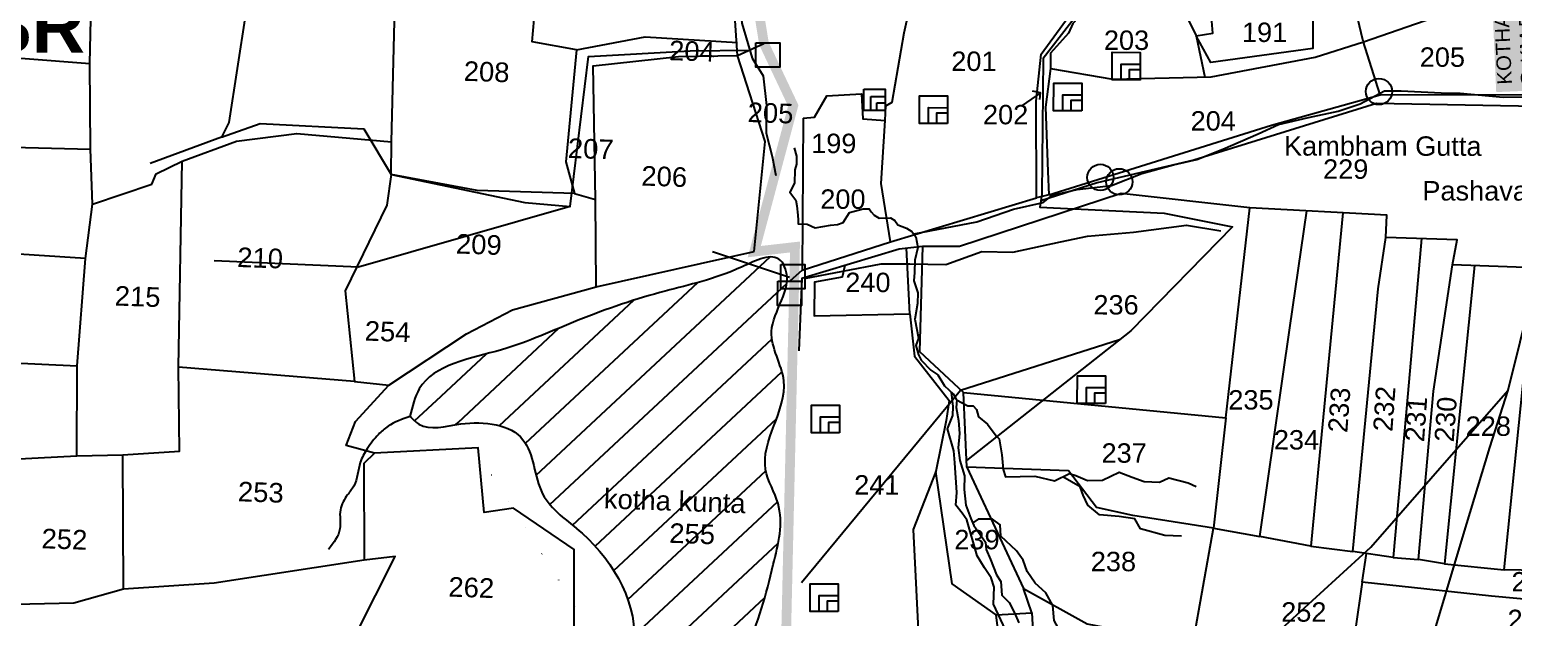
# Model space of a CAD drawing. Header units: inches. Extents: x 206739 to 240559, y 1587423 to 1599564.
# Drawn here: x 213410 to 214933, y 1589237 to 1589840 of the extents above; entities that cross this region are included whole.
import ezdxf
from ezdxf.enums import TextEntityAlignment as Align

# ---------------------------------------------------------------- set-up
doc = ezdxf.new("R2010")
doc.units = ezdxf.units.IN
doc.header["$MEASUREMENT"] = 0
doc.linetypes.add('DASHED2', pattern=[0.375, 0.25, -0.125])
for name, color, linetype in [('BOUNDRY STONES', 240, 'Continuous'), ('PLOT', 7, 'Continuous'), ('PLOT NO', 7, 'Continuous'), ('PLOTS', 7, 'Continuous'), ('PLOTS NO', 7, 'Continuous'), ('ROADS', 1, 'Continuous'), ('STREAM', 4, 'Continuous'), ('STREAMS', 4, 'Continuous'), ('STRUCTURE', 5, 'Continuous'), ('TEXT', 1, 'Continuous'), ('text1', 7, 'Continuous'), ('VILLAGE BOUNDRY', 5, 'Continuous'), ('wells', 7, 'Continuous')]:
    doc.layers.add(name, color=color, linetype=linetype)
doc.styles.get("Standard").update_dxf_attribs({"font": 'arial.ttf'})

# ---------------------------------------------------------------- blocks, each defined once
blk = doc.blocks.new('gfgfdgfdgdfg')
at = {"layer": 'PLOTS NO', "color": 0}
for points in [[(19731.98877863993, 7370.505056383212), (19753.67009167976, 7348.876442256413)], [(19741.32102628327, 7371.242433481231), (19732.03968713652, 7370.518795126629), (19732.06526702489, 7359.473107381791)]]:
    blk.add_lwpolyline(points, dxfattribs=at)

msp = doc.modelspace()

# ---------------------------------------------------------------- hatches: boundary and pattern name
at = {"layer": 'STREAM'}
h = msp.add_hatch(dxfattribs=at)
h.set_pattern_fill('ANSI31', color=256, scale=251.742087786361, angle=-1.987938065889726)
h.set_pattern_definition([(43.01206193411026, (210510.0034809981, 1585718.841542463), (-21.46580583435638, 23.00954498798591), [])])
edge = h.paths.add_edge_path()
edge.add_spline(control_points=[(213800.3222350903, 1589442.952213689), (213803.2343393544, 1589440.067625703), (213816.6902189116, 1589426.738889849), (213859.7114354105, 1589440.972190975), (213927.5169125836, 1589431.811411826), (213927.6308372259, 1589357.592861882), (213999.3812903686, 1589313.353625605), (214044.5893896442, 1589231.665468426), (214020.9151394131, 1589176.918812032), (214015.5221777825, 1589162.263779618)], knot_values=[129.3792662567406, 129.3792662567406, 129.3792662567406, 129.3792662567406, 130.5588385740677, 134.8296834093936, 141.3797410945664, 147.2399876988094, 152.9369310889257, 165.6356584214463, 170.2288427077607, 170.2288427077607, 170.2288427077607, 170.2288427077607], degree=3, periodic=0)
edge.add_line((214015.5221777825, 1589162.263779618), (214019.9846546148, 1589155.856189901))
edge.add_line((214019.9846546148, 1589155.856189901), (214011.6897122221, 1589151.136301593))
edge.add_spline(control_points=[(214011.6897122221, 1589151.136301593), (214009.8792413669, 1589145.362148804), (214006.0781504458, 1589130.441395117), (214006.8751688688, 1589093.186620442), (213953.5872419442, 1589060.804724975), (213985.2180782577, 1589035.425562214), (214013.508754783, 1589044.986048155), (214073.9071944907, 1589039.14370759), (214094.8129519821, 1589037.436180499)], knot_values=[107.2029589593311, 107.2029589593311, 107.2029589593311, 107.2029589593311, 109.0011272602514, 111.8176056113377, 118.355423947686, 119.3864249051651, 122.4810782871393, 128.2199778440633, 128.2199778440633, 128.2199778440633, 128.2199778440633], degree=3, periodic=0)
edge.add_line((214094.8129519821, 1589037.436180499), (214104.2963627438, 1589038.71411763))
edge.add_spline(control_points=[(214104.2963627438, 1589038.71411763), (214096.0342911716, 1589040.963668691), (214057.2864217076, 1589049.527306052), (214127.6443101435, 1589072.048699157), (214103.1006512751, 1589141.039213858), (214152.769687032, 1589207.42618176), (214170.3814244295, 1589280.079912046), (214186.9661379742, 1589346.253129015), (214149.1069411745, 1589405.109564112), (214202.5485244466, 1589466.795139403), (214156.0931718816, 1589534.322543273), (214196.2885255765, 1589576.382082167), (214175.6836576434, 1589613.910656659), (214122.4036918792, 1589585.342430559), (214060.8142583062, 1589573.183298523), (213973.7943430111, 1589544.007860299), (213896.4134033104, 1589507.217363602), (213812.6913706509, 1589494.850936427), (213802.7371322028, 1589453.084698297), (213800.3222350903, 1589442.952213689)], knot_values=[0, 5.684341886080801e-14, 5.684341886080801e-14, 5.684341886080801e-14, 3.119846268684924, 6.09593448506115, 13.15232002651268, 20.35911214077466, 29.54458228432466, 35.78656513227976, 39.46907182257445, 48.71056189109405, 53.88826979944513, 60.4081726354955, 61.44876373886589, 65.40757944573924, 73.63834269119286, 82.97733176923434, 91.33887109000293, 100.6240940983686, 103.5982077820109, 103.5982077820109, 103.5982077820109, 103.5982077820109], degree=3, periodic=0)
h.paths.add_polyline_path([(214060.7945996651, 1589308.068432748), (214117.9842613148, 1589306.083379944), (214119.0543455957, 1589336.9126646), (214061.864683946, 1589338.897717404)], flags=24)

# ---------------------------------------------------------------- linework, layer by layer
at = {"layer": 'BOUNDRY STONES'}
for points in [[(214155.1673221065, 1589826.569021238), (214179.7834857854, 1589826.530934414), (214179.7446231, 1589801.413317935), (214155.1284594211, 1589801.451404758)], [(214180.7573360613, 1589599.078056777), (214205.3734997402, 1589599.039969953), (214205.3346370548, 1589573.922353475), (214180.7184733759, 1589573.960440298)], [(214177.6298933279, 1589582.043186585), (214202.2460570068, 1589582.005099762), (214202.2071943214, 1589556.887483283), (214177.5910306425, 1589556.925570107)]]:
    msp.add_lwpolyline(points, close=True, dxfattribs=at)
msp.add_lwpolyline([(214189.6959695563, 1589585.54584553), (214110.6020842894, 1589611.841499717)], dxfattribs=at)
for centre in [(214794.6454388941, 1589776.505374605), (214508.8132998102, 1589688.406550812), (214528.1928505117, 1589683.906972486)]:
    msp.add_circle(centre, 13.43437491575137, dxfattribs=at)
at = {"layer": 'PLOT'}
for points in [[(214153.6537836246, 1589612.208727491), (214164.7377776901, 1589725.313573739), (214136.2902144633, 1589813.427869938), (214131.152297533, 1589891.22242376), (214140.3913753319, 1589954.294717594), (214156.2245066241, 1590024.777373473), (214187.8043097787, 1590100.790843592), (214227.9430887805, 1590177.318725055)], [(213458.3543009908, 1589402.741558264), (213458.9896228693, 1589495.089087972), (213467.2125320699, 1589605.149223528), (213474.637476756, 1589660.855083742), (213472.5638765769, 1589717.473555504), (213471.9507231993, 1589805.28082453), (213474.7030498999, 1589926.517089904), (213480.526150286, 1589958.344165167)], [(213971.3104299192, 1589819.505787399), (213925.6402664528, 1589827.4465451), (213934.0135809559, 1589921.053924157)], [(213372.1157625859, 1589398.158332717), (213458.3543009908, 1589402.741558264), (213505.7583999174, 1589403.449019193), (213563.7644077858, 1589407.423883183), (213562.7215044987, 1589493.470530182), (213566.5758439389, 1589704.932004347), (213622.4279086636, 1589725.43832023), (213684.3148345317, 1589733.492481856), (213781.3716679139, 1589725.055341911), (213785.9805035517, 1589904.060394084)], [(213127.0988051883, 1589833.239398197), (213148.5335964714, 1589830.355916242), (213471.9507231993, 1589805.28082453)], [(213971.3104299192, 1589819.505787399), (214041.8184466497, 1589832.595909608), (214136.4044382121, 1589826.797238154)], [(213991.4610150455, 1589575.952117699), (213990.6855067636, 1589665.645782157), (213988.314685403, 1589802.97236596), (214075.7791249201, 1589812.55258977), (214136.2902144633, 1589813.427869938), (214163.579822726, 1589825.772527592)], [(213971.3104299192, 1589819.505787399), (213960.2671480499, 1589704.509697104), (213969.1614028965, 1589671.746437766), (213990.6855067636, 1589665.645782157)], [(214136.2902144633, 1589813.427869938), (214136.2902144633, 1589813.427869938)], [(213134.4944051403, 1589708.231662185), (213360.1759491768, 1589719.175215325), (213363.6845106627, 1589735.879075696), (213397.0477824479, 1589737.281470074), (213392.4042609318, 1589719.519663613), (213472.5638765769, 1589717.473555504)], [(213969.1614028965, 1589671.746437766), (213869.1799026772, 1589674.869364757), (213781.13837584, 1589691.288912748), (213781.3716679139, 1589725.055341911)], [(213474.637476756, 1589660.855083742), (213535.3887071335, 1589681.33189074), (213539.944832089, 1589692.207600569), (213566.5758439389, 1589704.932004347)], [(213781.13837584, 1589691.288912748), (213776.5919292149, 1589659.741637753), (213733.7765498757, 1589571.825851625), (213743.2572934301, 1589478.744845719), (213778.7548172173, 1589475.05984506)], [(213467.2125320699, 1589605.149223528), (213124.6378500922, 1589627.234265881)], [(213968.8065888017, 1589221.808998729), (213968.8726810152, 1589306.419200791), (213906.4679430517, 1589348.740335857), (213876.533573822, 1589344.40144687), (213870.1865697146, 1589410.93657747), (213763.7743038522, 1589405.308434583), (213734.9793360691, 1589413.119928031), (213744.4512210487, 1589437.888092597), (213778.7548172173, 1589475.05984506), (213858.4561599642, 1589527.865173208), (213905.5982807212, 1589552.401386273), (213991.4610150455, 1589575.952117699), (214153.6537836246, 1589612.208727491)], [(213117.4703755413, 1589510.948557201), (213458.9896228693, 1589495.089087972)], [(213743.2572934301, 1589478.744845719), (213562.7215044987, 1589493.470530182)], [(213506.4338053087, 1589265.638848837), (213505.7583999174, 1589403.449019193)], [(213763.7743038522, 1589405.308434583), (213752.9510271177, 1589394.840014894), (213753.2612199413, 1589295.485698587)], [(213724.9150719713, 1589179.727642447), (213784.9797139855, 1589299.415196818), (213753.2612199413, 1589295.485698587), (213599.570505551, 1589272.009623111), (213506.4338053087, 1589265.638848837), (213455.5444208539, 1589251.228120861), (213380.092680118, 1589249.489219366)]]:
    msp.add_lwpolyline(points, dxfattribs=at)
at = {"layer": 'PLOTS'}
for points in [[(214983.9798585807, 1589772.714611149), (214795.902408876, 1589773.081936356), (214778.5967755913, 1589828.105772576), (214765.0954807967, 1589884.403568814), (214775.0050046249, 1589980.665806641), (214864.826832857, 1589986.716958307), (214891.5235784286, 1589996.437089237), (214955.46700792, 1589987.292883326)], [(214203.706117582, 1589749.367419695), (214215.4022235864, 1589750.247999597), (214228.2398346607, 1589772.126901577), (214263.5673560585, 1589774.193432838), (214265.0668530623, 1589748.559408584), (214287.9336236126, 1589746.731816982), (214288.5631517756, 1589761.73066378), (214295.2400133402, 1589765.659664007), (214307.3416809861, 1589836.955830673), (214331.115550997, 1589943.814978337)], [(214519.2648242361, 1589917.571570319), (214509.225448067, 1589877.363890786), (214480.4310102027, 1589846.456056011), (214476.1830070628, 1589836.439393642), (214457.6696941489, 1589815.996928925), (214457.4819502933, 1589800.243987886), (214452.3380622133, 1589760.541056532), (214454.8493879408, 1589694.457908392), (214455.7605967738, 1589670.480314551), (214443.2423143804, 1589667.466486056)], [(214293.2677530063, 1589622.29898083), (214443.2423143804, 1589667.466486056), (214442.9038034764, 1589766.483647875), (214448.1582186543, 1589815.050800356), (214498.9114613866, 1589884.996545463), (214511.2006080472, 1589916.063623116)], [(214588.0101629037, 1589872.719858484), (214606.9897369356, 1589833.694516063), (214624.2437793605, 1589836.308097901), (214622.7161509497, 1589852.930682038)], [(214457.4819502933, 1589800.243987886), (214521.7030671311, 1589789.186013161), (214622.4859222849, 1589791.492651477), (214729.0188439431, 1589811.785818987), (214778.8048783366, 1589827.44410298), (214886.5935152271, 1589865.006199512), (214949.3308477672, 1589858.942638882)], [(214626.9113525095, 1589852.922012676), (214726.7448439505, 1589866.201757149), (214726.8306755297, 1589820.802909327), (214622.0616106651, 1589806.300141427), (214606.9897369356, 1589833.694516063), (214615.8360233432, 1589791.340453847)], [(214455.7605967738, 1589670.480314551), (214544.5227001413, 1589698.262586068), (214600.2366895227, 1589715.700897257), (214684.2415513906, 1589741.994166485), (214795.902408876, 1589773.081936356)], [(214203.706117582, 1589749.367419695), (214202.6663813373, 1589593.087627087), (214190.2808669102, 1589581.785669279)], [(214202.6663813373, 1589593.087627087), (214293.2677530063, 1589622.29898083), (214283.8150460414, 1589681.99505752), (214287.9336236126, 1589746.731816982)], [(214954.3856135232, 1589595.704877168), (214870.0133045559, 1589598.78066468), (214874.9901359278, 1589624.163294452), (214801.8563216515, 1589626.869210785), (214802.6971668983, 1589649.595050222), (214662.119372728, 1589657.211071208), (214530.261811072, 1589671.715524857), (214364.3028584985, 1589617.301924736), (214326.243900103, 1589617.616095103), (214302.2289602337, 1589614.845206006), (214202.517465249, 1589584.601506837), (214199.2351954103, 1589510.466335804)], [(214326.243900103, 1589617.616095103), (214323.0590844405, 1589509.623498641), (214368.1718968294, 1589467.502575774), (214637.4123519939, 1589441.548950739), (214662.119372728, 1589657.211071208)], [(214371.6844060634, 1589390.812341113), (214410.3825051676, 1589308.191029447), (214429.9796048242, 1589266.350781064), (214495.3855354695, 1589230.109478083), (214603.6186063285, 1589209.381721058), (214624.8755718005, 1589328.160413139), (214672.235088472, 1589319.684822164), (214703.2353602162, 1589533.806975404), (214720.6425804501, 1589654.040485265)], [(214757.6628280868, 1589652.03485568), (214735.7354988695, 1589424.598486133), (214724.6813963742, 1589309.942254394), (214672.235088472, 1589319.684822164)], [(214246.4060154348, 1589597.913433501), (214243.8998008567, 1589586.069185755), (214215.2834532122, 1589581.00793934), (214214.9743605838, 1589546.290981927), (214313.3188276137, 1589548.181012864), (214309.9941961343, 1589615.741173583)], [(214724.6813963742, 1589309.942254394), (214767.6889921223, 1589304.385718596), (214793.834425398, 1589574.064876818), (214801.8563216515, 1589626.869210785)], [(214838.4232287897, 1589625.516252619), (214824.2841524269, 1589466.635611739), (214809.3097500161, 1589298.368421523), (214767.6889921223, 1589304.385718596)], [(214809.3097500161, 1589298.368421523), (214835.0786509896, 1589296.075200294), (214850.4507978028, 1589468.811839853), (214870.0133045559, 1589598.78066468)], [(214892.6890126106, 1589597.95402309), (214861.8271666855, 1589291.816722071), (214835.0786509896, 1589296.075200294)], [(214989.1443894475, 1589608.542503979), (214970.0788281932, 1589393.63942899), (214957.887964986, 1589284.708272764), (214923.2355874092, 1589285.62611017)], [(214861.8271666855, 1589291.816722071), (214923.2355874092, 1589285.62611017), (214942.2298995858, 1589474.042171821), (214954.3856135232, 1589595.704877168)], [(214313.3188276137, 1589548.181012864), (214318.1544430494, 1589505.043148436), (214353.4791015461, 1589459.481050471), (214350.4812465651, 1589438.738251268), (214340.0154117914, 1589386.645847905), (214316.8130405488, 1589327.046559599), (214322.6837900779, 1589203.112773073), (214199.9045459208, 1589203.046131542)], [(214637.4123519939, 1589441.548950739), (214624.8755718005, 1589328.160413139), (214541.959263665, 1589341.205162614), (214504.681030431, 1589349.455409468), (214475.9671934607, 1589387.089284925), (214371.6844060634, 1589390.812341113), (214368.1718968294, 1589467.502575774)], [(214369.3107182429, 1589013.651869572), (214496.7218460546, 1589018.460131618), (214420.6444353397, 1589085.755569736), (214401.8978424031, 1589239.244029798), (214356.8347573407, 1589271.06188836), (214340.0154117914, 1589386.645847905)], [(215096.502336787, 1589270.594955572), (215092.0108876237, 1589241.605998029), (214909.9673059489, 1589258.431163712), (214777.4380358589, 1589272.772563095), (214781.7153147036, 1589302.357871097)], [(214401.8978424031, 1589239.244029798), (214438.264968396, 1589241.388118298), (214429.9796048242, 1589266.350781064)], [(214777.4380358589, 1589272.772563095), (214770.2558283431, 1589223.094291183), (215086.3943944936, 1589197.688923478), (215092.0108876237, 1589241.605998029)], [(214438.264968396, 1589241.388118298), (214443.5525190879, 1589151.702910732), (214424.9513817371, 1589155.147117121), (214476.4832746512, 1589060.651880551), (214515.9840987878, 1589035.036846509), (214602.6963077147, 1589026.209148507), (214643.3248941764, 1588989.212126816), (214637.4408309673, 1588934.42525802), (214551.7787475623, 1588940.353597774), (214515.9840987878, 1589035.036846509)]]:
    msp.add_lwpolyline(points, dxfattribs=at)
at = {"layer": 'ROADS'}
for points in [[(213680.9464061265, 1590201.327817358), (213657.5730705288, 1590050.512732156), (213640.0343645259, 1589911.238843328), (213614.3048512552, 1589744.799232143), (213606.9200501372, 1589729.770906551), (213533.7691323175, 1589702.782793643)], [(214515.3878971547, 1589920.624073991), (214504.0366551521, 1589880.756254598), (214450.2041374024, 1589810.367753555), (214448.5832906443, 1589670.761220955), (214446.7064720225, 1589657.983617099), (214574.156313288, 1589651.696506375), (214644.2507101757, 1589637.731877898), (214539.9020260286, 1589531.002455284), (214371.3701526983, 1589397.673579818)], [(213606.9200501372, 1589729.770906551), (213646.4980160707, 1589743.784833086), (213753.002521047, 1589738.260575143), (213781.13837584, 1589691.288912748), (213918.0377192784, 1589662.478756393), (213964.8431024546, 1589658.417503367), (213983.6043119588, 1589812.493045516), (214087.82390485, 1589818.169419172), (214148.9519011301, 1589819.155478253)], [(214264.6707983971, 1588612.252549241), (214330.0402542618, 1588725.653873285), (214382.5275950145, 1588856.114804361), (214432.0548557373, 1588903.866893615), (214507.578665495, 1588999.008895013), (214546.439495927, 1589084.480006327), (214588.7387490477, 1589100.357438302), (214625.2036726986, 1589161.454050892), (214678.7209350841, 1589210.395636666), (214786.3700454095, 1589308.840847269), (214878.5346766576, 1589414.392721972), (214927.1838694104, 1589470.108384567), (214951.7415336674, 1589569.24111617), (214946.2922555836, 1589618.980771123), (214981.4552086813, 1589662.370739351), (214991.639948424, 1589753.79914029), (214974.1190192241, 1589760.816785138), (214792.1655455731, 1589764.244845714), (214604.5620758873, 1589706.085377397), (214505.493664233, 1589682.81976483), (214447.6448813334, 1589664.372419027)], [(213964.8431024546, 1589658.417503367), (213747.4729963117, 1589596.385224425), (213599.524349209, 1589602.749065728)], [(214201.948911182, 1589272.408571441), (214365.3688901598, 1589470.119686556), (214528.4166350079, 1589521.91613684)], [(214700.8599025052, 1588479.755259837), (214706.6856825859, 1588556.453538459), (214689.5704826537, 1588688.089282714), (214716.1294422955, 1588755.98266997), (214745.8431999983, 1588799.977401181), (214770.1118122803, 1588949.678015876), (214776.5393968363, 1588989.326486413), (214814.5042507522, 1589137.72809941), (214847.0959500908, 1589207.548540062), (214880.5185109766, 1589318.39918349), (214908.4790171324, 1589411.134151002), (214927.1838694104, 1589470.108384567)]]:
    msp.add_lwpolyline(points, dxfattribs=at)
at = {"layer": 'STREAM'}
msp.add_lwpolyline([(214200.023565404, 1590101.854900329), (214181.3791903182, 1590076.700697385), (214154.6187482482, 1589985.859633806), (214146.0773750914, 1589931.77907722), (214137.0790866609, 1589888.534286686), (214140.9129567449, 1589846.83855564), (214151.3302261629, 1589810.96542832), (214162.6403578793, 1589792.817098499), (214166.01985461, 1589762.182072), (214165.8708261178, 1589733.888977421), (214171.9842166314, 1589709.957767945), (214175.7483986954, 1589690.406740223)], dxfattribs=at)
for points in [[(213800.3222350903, 1589442.952213689), (213809.9104870529, 1589471.324226304), (213894.3370854706, 1589511.502087675), (213972.9203231828, 1589541.734308135), (214062.0762126924, 1589571.648751367), (214141.1070553493, 1589596.617052528), (214180.4187308275, 1589603.230097302), (214185.7794263657, 1589594.226748287), (214171.3873310412, 1589530.170280854), (214183.918752439, 1589479.560775782), (214165.2582346477, 1589388.392029749), (214178.0253749072, 1589353.577508478), (214173.162630505, 1589290.911101493), (214144.3324088521, 1589203.024230245), (214115.6795551234, 1589136.350129806), (214099.8372490943, 1589067.08314456), (214075.0634352662, 1589050.220311408), (214104.2963627438, 1589038.71411763), (214010.2287890817, 1589040.65554451), (213979.0713652665, 1589041.199981759), (213971.059192114, 1589047.802099615), (214002.1973917872, 1589105.806381135), (214007.5441631423, 1589133.658866559), (214029.4224550748, 1589206.475700531), (213976.9202428257, 1589323.072477293), (213936.4031202743, 1589363.683665043), (213916.2903302608, 1589419.161170128), (213852.3493807253, 1589435.343934411), (213809.3434879631, 1589435.225508175), (213800.3222350903, 1589442.952213689)], [(213800.3222350903, 1589442.952213689), (213777.7911759949, 1589432.916455463), (213767.9939317579, 1589424.549505562), (213756.3945308994, 1589409.912745149), (213749.2974070774, 1589395.647393705), (213742.6531100204, 1589371.603912978), (213736.2664312143, 1589362.590882632), (213728.8689483428, 1589347.280573932), (213728.4558281548, 1589327.770089993), (213716.6277477033, 1589306.545037057)]]:
    msp.add_spline(points, degree=3, dxfattribs=at)
at = {"layer": 'STREAMS'}
for points in [[(214317.8168687189, 1589630.315277136), (214382.0304506631, 1589642.797515333), (214419.5864394968, 1589655.911819206), (214449.9693128126, 1589662.737365258), (214459.7230629096, 1589670.167528294), (214484.9470601362, 1589676.141924262), (214520.1967071428, 1589680.096361682), (214551.4475600857, 1589692.361372505), (214583.8393561373, 1589701.188256875), (214607.9168284782, 1589706.878160775), (214634.5806950088, 1589717.432004628), (214670.7080689347, 1589733.125748006), (214691.5037684398, 1589742.644568616), (214722.1736052945, 1589749.756020181), (214752.8427340183, 1589756.294773819), (214775.4907052281, 1589763.991336064), (214800.4392583958, 1589777.12506301), (214817.3446792756, 1589777.098906465), (214858.6025735081, 1589775.316974018), (214877.7997152769, 1589775.000922146), (214922.205790287, 1589770.923155637), (214952.5786513558, 1589771.162594908)], [(214194.7167066073, 1589718.660137675), (214196.9851664817, 1589710.237501269), (214196.7969401081, 1589701.99411658), (214195.2081131983, 1589696.033005986), (214194.8362738766, 1589682.527972152), (214190.2587405361, 1589673.239008778), (214196.2132642334, 1589664.986036345), (214197.2575874753, 1589659.371752993), (214198.2953974484, 1589649.547832919), (214198.6387419621, 1589644.636186269), (214198.6345272972, 1589640.876989055), (214207.7600137116, 1589640.336684872), (214216.003079496, 1589636.64055265), (214231.8026156654, 1589639.247115534), (214239.1749301789, 1589639.937261008), (214244.9698159384, 1589642.033118397), (214251.4795205733, 1589652.371462207), (214265.3504132858, 1589656.208746243), (214271.6686350419, 1589656.198970511), (214273.5942933258, 1589653.038881242), (214276.7480655044, 1589649.525990474), (214281.8332884788, 1589646.711830454), (214293.4172673568, 1589647.044641705), (214297.8004260151, 1589644.231484431), (214300.7770985143, 1589639.666581239), (214309.8980648726, 1589636.319908523), (214315.1581231105, 1589632.979209512), (214319.3619174151, 1589627.535321384), (214321.4508351021, 1589616.482037907), (214318.2717311221, 1589603.507532525), (214317.9618678806, 1589590.721575152), (214317.3871912856, 1589582.304005792), (214321.2992909405, 1589569.950769047), (214321.2823579921, 1589559.006715668), (214318.4497089456, 1589543.015860227), (214322.0797337383, 1589523.529541597), (214319.2596759348, 1589515.67662125), (214322.053248857, 1589506.41191108), (214324.8524661385, 1589500.795246539), (214334.664054329, 1589490.39716109), (214341.9576853031, 1589485.896059473), (214348.6788103411, 1589474.380322376), (214357.6513950784, 1589466.228568672), (214361.2922209914, 1589460.049343566), (214372.7949200564, 1589453.857954349), (214378.1300739877, 1589453.849699648), (214381.7746295113, 1589450.196006326), (214383.7283305876, 1589442.616370841), (214392.9827872263, 1589435.025355912), (214401.6689019297, 1589423.225991081), (214405.0336781344, 1589420.133989045), (214407.8159624674, 1589403.573271125), (214408.916075764, 1589388.69884761), (214411.4314280606, 1589381.118259614), (214441.5410893617, 1589381.8230796), (214461.7504874835, 1589377.021323388), (214477.2056647229, 1589384.574023365), (214483.6604700776, 1589382.319169709), (214495.7265571484, 1589377.249342101), (214510.8896201239, 1589377.50646883), (214528.0306981396, 1589385.898489694), (214541.5009137135, 1589380.826573086), (214553.5678691772, 1589376.318002539), (214569.2906688828, 1589375.451829927), (214579.1252686419, 1589379.926513771), (214598.7727591162, 1589374.844956001), (214607.1908173508, 1589371.18396049)], [(214205.1433124198, 1589584.714104964), (214283.8375263453, 1589599.676928668), (214313.110488586, 1589599.631636714), (214350.1583046321, 1589599.11719157), (214387.227338223, 1589612.316007568), (214418.7864182355, 1589611.810054751), (214467.7432324395, 1589622.247818845), (214495.6532939443, 1589628.147076915), (214542.7705685854, 1589632.188122174), (214597.2113460041, 1589639.417618814), (214632.4210370333, 1589633.420700081)], [(214411.3684666537, 1589223.909134914), (214399.0568078225, 1589250.26933262), (214399.7888851317, 1589267.710885219), (214396.8065301562, 1589277.229668803), (214389.7708284335, 1589287.635735023), (214382.2092190414, 1589299.98058902), (214371.6629951033, 1589336.71678447), (214366.9136492897, 1589343.595518968), (214360.5800383861, 1589352.0623578), (214361.4816619726, 1589365.09892619), (214359.4197419331, 1589395.326562084), (214358.5571953287, 1589407.66113461), (214352.0692092911, 1589430.223305614), (214357.2029944866, 1589443.958051322), (214357.5698925361, 1589453.119248375), (214356.0004186566, 1589467.83280979)], [(214361.5896255713, 1589459.952180954), (214360.7351695281, 1589452.096219372), (214363.2418382846, 1589438.903311299), (214364.3441224986, 1589425.43198868), (214362.9175947802, 1589410.842061904), (214364.5823987365, 1589397.931127343), (214369.3315873544, 1589382.209212024), (214369.0290527648, 1589368.178804578), (214370.6886464936, 1589351.900411163), (214376.0027819399, 1589338.42257185), (214378.7993941722, 1589331.122219637), (214390.8558759129, 1589313.863220512), (214391.686630087, 1589306.285238974), (214396.1636765703, 1589296.176078234), (214402.3166376359, 1589280.451990959), (214406.5180686718, 1589273.710723574), (214407.619484493, 1589259.678143896), (214415.1891650461, 1589252.0897357), (214420.5076423271, 1589241.418098179), (214424.9842545493, 1589231.028267156)], [(214591.9491679952, 1589320.135115762), (214574.8218057839, 1589320.722874104), (214549.8419443905, 1589327.496373972), (214544.242207303, 1589337.887859218), (214527.9599271652, 1589340.158001728), (214508.0270128836, 1589342.153121647), (214495.9683068282, 1589351.993425496), (214491.2104346702, 1589362.103020737), (214488.1351676804, 1589370.806908349), (214470.180268439, 1589380.936922403)], [(214433.3250767578, 1589159.505062176), (214454.0009315443, 1589154.942670234), (214464.195886012, 1589151.812208626), (214474.6833577422, 1589154.6274936), (214486.857767298, 1589148.94555053), (214486.8735390731, 1589159.139117791), (214485.1909822316, 1589170.467850542), (214478.1267136837, 1589182.654355124), (214472.481659616, 1589196.537637555), (214475.0499142422, 1589208.426062225), (214461.1957254087, 1589233.558070198), (214460.0861142483, 1589248.850049253), (214452.7398428254, 1589261.886435253), (214441.7052734395, 1589271.813923713), (214433.7906152825, 1589283.718567841), (214429.5586421624, 1589295.334421322), (214422.7737479249, 1589304.972158363), (214406.6477935385, 1589320.287371129), (214405.815626306, 1589331.897964334), (214398.1746470639, 1589337.572809644), (214383.4416209952, 1589337.595604998), (214377.7689664826, 1589333.640249107)]]:
    msp.add_lwpolyline(points, dxfattribs=at)
at = {"layer": 'VILLAGE BOUNDRY', "linetype": 'DASHED2', "ltscale": 50}
for points in [[(214216.3095041854, 1591006.301089353, 10, 10, 0), (214232.4067814712, 1590879.823522963, 10, 10, 0), (214244.8195163724, 1590718.737565519, 10, 10, 0), (214240.1038173421, 1590599.924572287, 10, 10, 0), (214239.7705971751, 1590536.666590036, 10, 10, 0), (214230.5197875284, 1590466.89489947, 10, 10, 0), (214223.7258629991, 1590342.163484407, 10, 10, 0), (214224.077333504, 1590280.742580011, 10, 10, 0), (214224.2458167544, 1590267.710653602, 10, 10, 0), (214224.8623383857, 1590249.700824982, 10, 10, 0), (214227.9430887805, 1590177.318725055, 10, 10, 0), (214173.0896668343, 1590027.871923403, 10, 10, 0), (214154.3752779016, 1589882.538414869, 10, 10, 0), (214163.579822726, 1589825.772527592, 10, 10, 0), (214193.6520586021, 1589762.079438794, 10, 10, 0), (214153.6537836246, 1589612.208727491, 10, 10, 0), (214195.4142219214, 1589616.962150554, 10, 10, 0), (214186.1423710368, 1589211.526343124, 10, 10, 0)], [(214186.1423710368, 1589211.526343124, 10, 10, 0), (214195.4142219214, 1589616.962150554, 10, 10, 0), (214153.6537836246, 1589612.208727491, 10, 10, 0), (214193.6520586021, 1589762.079438794, 10, 10, 0), (214163.579822726, 1589825.772527592, 10, 10, 0), (214154.3752779016, 1589882.538414869, 10, 10, 0), (214173.0896668343, 1590027.871923403, 10, 10, 0), (214227.9430887805, 1590177.318725055, 10, 10, 0), (214224.8623383857, 1590249.700824982, 10, 10, 0), (214224.2458167544, 1590267.710653602, 10, 10, 0), (214224.077333504, 1590280.742580011, 10, 10, 0), (214223.7258629991, 1590342.163484407, 10, 10, 0), (214230.5197875284, 1590466.89489947, 10, 10, 0), (214239.7705971751, 1590536.666590036, 10, 10, 0), (214240.1038173421, 1590599.924572287, 10, 10, 0), (214244.8195163724, 1590718.737565519, 10, 10, 0), (214232.4067814712, 1590879.823522963, 10, 10, 0), (214216.3095041854, 1591006.301089353, 10, 10, 0)]]:
    msp.add_lwpolyline(points, format="xyseb", dxfattribs=at)
at = {"layer": 'wells'}
for points in [[(214549.5794763119, 1589788.367112926), (214520.8180497256, 1589788.411613417), (214520.861952651, 1589816.786822954), (214549.6233792373, 1589816.742322462)], [(214549.5794763119, 1589788.367112926), (214520.8180497256, 1589788.411613417), (214520.861952651, 1589816.786822954), (214549.6233792373, 1589816.742322462)], [(214549.5794763119, 1589788.367112926), (214530.1594771646, 1589788.397160097), (214530.1847545217, 1589804.734347178), (214549.604753669, 1589804.704300007)], [(214549.5794763119, 1589788.367112926), (214538.7632343034, 1589788.383848121), (214538.7801492069, 1589799.316238765), (214549.5963912154, 1589799.29950357)], [(214489.5806564206, 1589756.825881267), (214460.8192298343, 1589756.870381759), (214460.8631327597, 1589785.245591295), (214489.6245593459, 1589785.201090804)], [(214489.5806564206, 1589756.825881267), (214460.8192298343, 1589756.870381759), (214460.8631327597, 1589785.245591295), (214489.6245593459, 1589785.201090804)], [(214266.1055206317, 1589778.941371058), (214288.0430243882, 1589778.907428733), (214288.0089804457, 1589756.904247993), (214266.0714766892, 1589756.938190318)], [(214273.3011009491, 1589771.569410298), (214288.0316355353, 1589771.546618799), (214288.0089804457, 1589756.904247993), (214273.2784458595, 1589756.927039492)], [(214279.3095797896, 1589764.8325287), (214288.0212264506, 1589764.819049794), (214288.0089804457, 1589756.904247993), (214279.2973337848, 1589756.917726899)], [(214351.9152695547, 1589743.618366711), (214323.1538429685, 1589743.662867202), (214323.1977458938, 1589772.038076739), (214351.9591724801, 1589771.993576248)], [(214351.9152695547, 1589743.618366711), (214323.1538429685, 1589743.662867202), (214323.1977458938, 1589772.038076739), (214351.9591724801, 1589771.993576248)], [(214489.5806564206, 1589756.825881267), (214470.1606572733, 1589756.855928438), (214470.1859346304, 1589773.19311552), (214489.6059337777, 1589773.163068349)], [(214489.5806564206, 1589756.825881267), (214478.7644144121, 1589756.842616462), (214478.7813293156, 1589767.775007107), (214489.597571324, 1589767.758271912)], [(214351.9152695547, 1589743.618366711), (214332.4952704074, 1589743.648413882), (214332.5205477646, 1589759.985600964), (214351.9405469119, 1589759.955553793)], [(214351.9152695547, 1589743.618366711), (214341.0990275463, 1589743.635101906), (214341.1159424498, 1589754.567492551), (214351.9321844582, 1589754.550757356)], [(214513.8851150603, 1589456.383922887), (214485.1236884741, 1589456.428423378), (214485.1675913995, 1589484.803632915), (214513.9290179857, 1589484.759132423)], [(214513.8851150603, 1589456.383922887), (214485.1236884741, 1589456.428423378), (214485.1675913995, 1589484.803632915), (214513.9290179857, 1589484.759132423)], [(214513.8851150603, 1589456.383922887), (214494.465115913, 1589456.413970058), (214494.4903932702, 1589472.751157139), (214513.9103924175, 1589472.721109968)], [(214513.8851150603, 1589456.383922887), (214503.0688730519, 1589456.400658082), (214503.0857879554, 1589467.333048726), (214513.9020299638, 1589467.316313531)], [(214240.9462825627, 1589426.1307483), (214212.1848559765, 1589426.175248791), (214212.2287589018, 1589454.550458328), (214240.9901854881, 1589454.505957837)], [(214240.9462825627, 1589426.1307483), (214212.1848559765, 1589426.175248791), (214212.2287589018, 1589454.550458328), (214240.9901854881, 1589454.505957837)], [(214240.9462825627, 1589426.1307483), (214221.5262834154, 1589426.160795471), (214221.5515607726, 1589442.497982553), (214240.9715599199, 1589442.467935381)], [(214240.9462825627, 1589426.1307483), (214230.1300405543, 1589426.147483495), (214230.1469554578, 1589437.07987414), (214240.9631974662, 1589437.063138945)], [(214239.7000106409, 1589242.791577164), (214210.9385840546, 1589242.836077655), (214210.98248698, 1589271.211287192), (214239.7439135663, 1589271.1667867)], [(214239.7000106409, 1589242.791577164), (214210.9385840546, 1589242.836077655), (214210.98248698, 1589271.211287192), (214239.7439135663, 1589271.1667867)], [(214239.7000106409, 1589242.791577164), (214220.2800114936, 1589242.821624334), (214220.3052888507, 1589259.158811416), (214239.725287998, 1589259.128764245)], [(214239.7000106409, 1589242.791577164), (214228.8837686325, 1589242.808312359), (214228.900683536, 1589253.740703003), (214239.7169255444, 1589253.723967808)]]:
    msp.add_lwpolyline(points, close=True, dxfattribs=at)

# ---------------------------------------------------------------- block references
at = {"layer": 'text1', "xscale": 0.7487261496026493, "yscale": 0.7487261496026493, "zscale": 0.7487261496026493, "rotation": 259.5257070316432}
msp.add_blockref('gfgfdgfdgdfg', (211706.5166879941, 1605306.277024225), dxfattribs=at)

# ---------------------------------------------------------------- texts
at = {"layer": 'PLOT NO'}
for s, p in [('204', (214089.6985163536, 1589818.069986941)), ('208', (213879.01618644, 1589796.861050958)), ('205', (214170.3671019732, 1589754.54632455)), ('207', (213985.8459894412, 1589717.708454629)), ('206', (214061.288674312, 1589689.328285812)), ('209', (213871.0207161238, 1589619.567896058)), ('210', (213646.5990652248, 1589605.716047301)), ('215', (213520.9049603365, 1589566.150031199)), ('254', (213777.4289655959, 1589530.175188456)), ('253', (213647.2904645875, 1589365.215103207)), ('kotha kunta', (214072.0451433486, 1589356.214393911)), ('252', (213445.7999252788, 1589317.00551165)), ('255', (214089.9289998184, 1589322.620977623)), ('262', (213863.282072564, 1589267.409768634))]:
    msp.add_text(s, height=20.13936702290888, rotation=358.012061934175, dxfattribs=at).set_placement(p, align=Align.MIDDLE_CENTER)
at = {"layer": 'PLOTS NO'}
for s, rotation, p in [('191', 359.9113504217714, (214654.0273359327, 1589827.417820395)), ('203', 359.9113504217714, (214512.3576286486, 1589819.302565728)), ('201', 359.9113504217714, (214355.7590589543, 1589797.697798759)), ('205', 359.9113504217714, (214836.4796356014, 1589801.940155383)), ('202', 359.9113504217714, (214388.2920905772, 1589742.932139972)), ('204', 359.9113504217714, (214601.3505636035, 1589736.481732391)), ('199', 359.9113504217714, (214211.9922055597, 1589713.379392889)), ('Kambham Gutta', 359.9113504217714, (214697.1559688386, 1589710.801846955)), ('229', 359.9113504217714, (214737.2758484789, 1589686.9989422)), ('200', 359.9113504217714, (214221.3415615765, 1589656.169928825)), ('Pashavalla Kunta', 359.9113504217714, (214839.1586117745, 1589664.726251418)), ('240', 359.9113504217714, (214246.9899262087, 1589570.682335367)), ('236', 359.9113504217714, (214501.6152472654, 1589547.678649761)), ('235', 359.9113504217714, (214640.0367605174, 1589450.124758306)), ('233', 85.91664328925322, (214762.1161568972, 1589425.774624037)), ('232', 85.91664328925322, (214808.3726835995, 1589426.927544017)), ('231', 85.91664328925322, (214840.8945914251, 1589416.395627123)), ('230', 85.91664328925322, (214871.332656666, 1589416.174962897)), ('234', 359.9113504217714, (214686.755583201, 1589409.096932728)), ('228', 359.9113504217714, (214883.5927713846, 1589423.111140464)), ('237', 359.9113504217714, (214509.9525893737, 1589395.529587869)), ('241', 359.9113504217714, (214256.1054562303, 1589362.830850087)), ('239', 359.9113504217714, (214358.8902019069, 1589306.667985812)), ('238', 359.9113504217714, (214498.9333583744, 1589284.166521442)), ('253', 359.9113504217714, (214930.6642015899, 1589263.344715713)), ('252', 359.9113504217714, (214694.2965435419, 1589232.363995241)), ('254', 359.9113504217714, (214926.5856745385, 1589224.696621666))]:
    msp.add_text(s, height=19.93176117296256, rotation=rotation, dxfattribs=at).set_placement(p)
at = {"layer": 'STRUCTURE', "color": 5, "insert": (214916.3800500509, 1589777.521873712), "char_height": 15, "width": 339.4078450285877, "attachment_point": 1, "rotation": 92.51676837642664, "bg_fill": 1, "box_fill_scale": 1.1, "bg_fill_color": 7, "bg_fill_true_color": 16777215, "bg_fill_transparency": 0}
msp.add_mtext(' KOTHAPALLI DISTRUBUTORY-2 \\P@ KM 57.215/ 57.315', dxfattribs=at)
at = {"layer": 'TEXT', "insert": (212895.4360357978, 1590051.155994148), "char_height": 54.13992083167815, "width": 1191.835027672498, "attachment_point": 1}
msp.add_mtext('\\pxql;{\\fArial|b1|i0|c0|p34;\\C1;VILLAGE NAME :\\C5; GONDIPALLE\\P\\C1;MANDAL : \\C5;VEMULA\\P\\C1;DISTRICT : \\C5;YSR}', dxfattribs=at)

doc.saveas('drawing.dxf')
